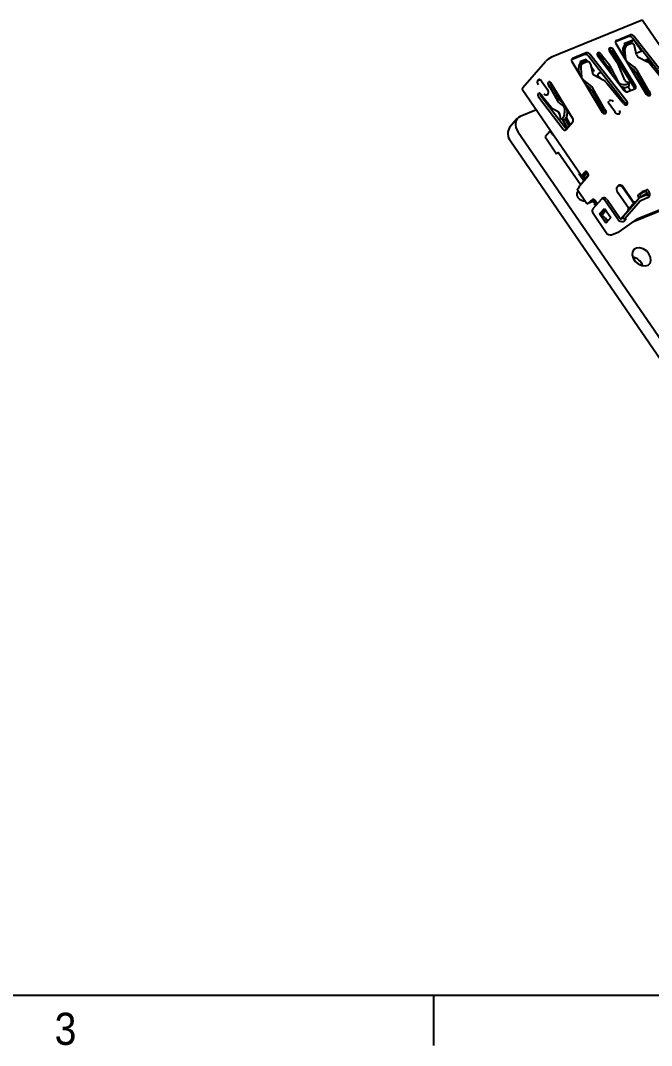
# Model space of a CAD drawing. Header units: millimetres. Extents: x 2 to 1109, y 2 to 430.
# Drawn here: x 170.3 to 230.3, y 1.6 to 98.9 of the extents above; entities that cross this region are included whole.
import ezdxf

# ---------------------------------------------------------------- set-up
doc = ezdxf.new("R2010")
doc.units = ezdxf.units.MM
doc.header["$LTSCALE"] = 0.5
for name, color, linetype in [('几何体', 7, 'Continuous'), ('注释', 2, 'Continuous'), ('草图直线', 1, 'Continuous')]:
    doc.layers.add(name, color=color, linetype=linetype)
doc.styles.add('SLDTEXTSTYLE0', font='GOTHIC.TTF', dxfattribs={"width": 0.913})

msp = doc.modelspace()

# ---------------------------------------------------------------- linework, layer by layer
at = {"layer": '几何体'}
for p, q in [((229.229, 98.909), (220.77, 95.459)), ((238.156, 86.2), (229.413, 98.929)), ((228.1, 97.424), (226.845, 96.912)), ((226.946, 97.056), (228.238, 97.582)), ((232.135, 92.92), (228.598, 97.447)), ((226.889, 96.75), (229.758, 91.951)), ((227.672, 96.768), (228.579, 97.138)), ((227.76, 96.639), (227.672, 96.768)), ((228.102, 96.782), (227.776, 96.649)), ((228.328, 96.758), (227.971, 96.613)), ((228.102, 96.782), (228.206, 96.795)), ((228.452, 96.772), (228.176, 96.8)), ((228.579, 97.137), (228.278, 96.79)), ((228.461, 97.289), (231.998, 92.762)), ((228.598, 97.113), (229.35, 96.018)), ((228.837, 95.684), (228.657, 96.525)), ((223.906, 95.713), (222.65, 95.201)), ((224.043, 95.872), (222.751, 95.345)), ((224.266, 95.578), (227.803, 91.052)), ((227.94, 91.21), (224.403, 95.736)), ((225.099, 95.719), (225.124, 95.729)), ((225.145, 95.604), (227.662, 92.306)), ((225.178, 95.56), (225.275, 95.672)), ((225.633, 95.188), (225.358, 95.588)), ((225.495, 95.746), (225.77, 95.346)), ((226.539, 95.66), (226.264, 96.06)), ((227.043, 95.077), (226.287, 96.179)), ((226.433, 95.965), (226.487, 96.027)), ((226.613, 96.203), (226.476, 96.044)), ((226.476, 96.044), (228.6, 92.586)), ((226.539, 95.66), (226.962, 94.982)), ((228.737, 92.744), (226.613, 96.203)), ((227.547, 96.187), (227.593, 95.572)), ((227.809, 95.264), (227.742, 96.151)), ((229.35, 96.018), (228.812, 95.799)), ((228.967, 95.502), (229.871, 95.005)), ((218.035, 92.565), (220.192, 95.053)), ((222.694, 95.039), (225.563, 90.24)), ((223.398, 93.861), (223.352, 94.477)), ((223.477, 95.058), (224.036, 95.286)), ((223.565, 94.929), (223.477, 95.058)), ((223.547, 94.441), (223.614, 93.554)), ((223.581, 94.938), (223.907, 95.071)), ((223.777, 94.902), (224.133, 95.048)), ((224.036, 95.286), (223.819, 95.035)), ((224.279, 95.059), (224.011, 95.087)), ((224.036, 95.286), (224.185, 95.069)), ((224.462, 94.814), (224.642, 93.973)), ((224.508, 94.598), (224.806, 94.165)), ((225.77, 95.346), (225.633, 95.188)), ((225.633, 95.188), (226.122, 94.537)), ((226.259, 94.695), (225.77, 95.346)), ((226.028, 94.663), (225.902, 94.612)), ((226.245, 94.343), (226.122, 94.537)), ((226.419, 94.443), (226.259, 94.695)), ((227.157, 93.055), (226.419, 94.443)), ((226.962, 94.982), (227.098, 94.72)), ((227.065, 95.086), (227.043, 95.077)), ((227.098, 94.72), (227.713, 93.282)), ((227.409, 94.525), (227.356, 94.576)), ((227.903, 95.069), (227.88, 95.091)), ((228.64, 94.503), (227.903, 95.069)), ((228.216, 94.529), (228.587, 94.245)), ((229.663, 95.172), (229.873, 95.258)), ((229.722, 95.087), (229.663, 95.172)), ((229.876, 95.157), (229.718, 95.092)), ((229.876, 95.157), (229.998, 95.298)), ((230.096, 94.836), (229.876, 95.157)), ((229.998, 95.298), (230.438, 94.658)), ((230.225, 94.703), (231.675, 92.938)), ((224.806, 94.165), (224.617, 94.088)), ((224.772, 93.792), (225.676, 93.294)), ((225.169, 93.684), (225.222, 93.544)), ((225.252, 93.937), (225.477, 94.029)), ((226.561, 93.749), (226.245, 94.343)), ((228.88, 93.837), (228.663, 94.153)), ((228.781, 94.012), (229.86, 92.096)), ((229.997, 92.254), (228.918, 94.171)), ((219.817, 93.179), (220.367, 92.378)), ((220.45, 93.055), (220.488, 93.099)), ((220.633, 92.55), (220.469, 92.79)), ((220.633, 92.55), (220.843, 92.635)), ((220.633, 92.55), (221.337, 91.307)), ((220.678, 92.875), (220.843, 92.635)), ((222.759, 89.659), (220.698, 93.032)), ((220.824, 92.664), (220.882, 92.731)), ((220.909, 92.686), (220.83, 92.654)), ((221.547, 91.392), (220.843, 92.635)), ((220.851, 92.621), (220.93, 92.653)), ((223.687, 93.378), (223.708, 93.358)), ((224.445, 92.792), (223.708, 93.358)), ((224.021, 92.818), (224.392, 92.535)), ((225.506, 93.387), (225.447, 93.443)), ((226.03, 92.993), (227.48, 91.227)), ((227.292, 92.936), (227.54, 92.875)), ((227.568, 92.597), (227.411, 92.635)), ((227.827, 92.178), (227.533, 92.606)), ((227.833, 93.157), (228.062, 93.089)), ((227.954, 92.906), (228.057, 92.948)), ((228.069, 92.662), (227.983, 92.627)), ((228.038, 92.65), (228.294, 92.277)), ((228.155, 92.74), (228.143, 93.025)), ((217.972, 92.424), (223.653, 84.155)), ((219.498, 91.957), (219.536, 92.001)), ((219.525, 91.679), (221.872, 88.636)), ((222.082, 88.721), (219.735, 91.765)), ((219.737, 91.946), (219.902, 91.706)), ((220.774, 90.656), (219.902, 91.706)), ((221.267, 92.101), (221.168, 92.061)), ((221.293, 92.057), (221.248, 92.005)), ((221.838, 91.145), (221.248, 92.005)), ((221.574, 91.529), (221.431, 91.598)), ((224.586, 92.302), (225.665, 90.385)), ((225.802, 90.543), (224.723, 92.46)), ((228.682, 92.435), (228.026, 92.167)), ((229.997, 92.254), (229.86, 92.096)), ((229.97, 91.935), (229.86, 92.096)), ((229.997, 92.254), (230.107, 92.094)), ((221.518, 91.101), (221.887, 90.822)), ((221.862, 91.127), (221.619, 91.31)), ((221.99, 90.638), (222.012, 90.181)), ((224.872, 91.395), (225.36, 90.686)), ((225.382, 90.567), (225.376, 90.553)), ((225.665, 90.385), (225.802, 90.543)), ((225.802, 90.543), (225.912, 90.383)), ((226.8, 90.227), (226.25, 91.027)), ((227.59, 91.067), (227.48, 91.227)), ((227.803, 91.052), (227.94, 91.21)), ((217.517, 89.635), (216.786, 88.792)), ((219.324, 90.457), (217.799, 89.835)), ((221.401, 90.261), (220.984, 90.485)), ((221.349, 90.289), (221.56, 89.937)), ((221.529, 90.106), (221.601, 89.707)), ((221.638, 89.603), (221.951, 89.552)), ((221.763, 89.642), (221.9, 89.801)), ((221.772, 89.581), (222.288, 88.718)), ((222.156, 89.734), (222.037, 89.597)), ((222.038, 89.598), (222.109, 89.445)), ((222.565, 89.038), (222.246, 89.603)), ((222.268, 90.114), (222.25, 90.491)), ((225.775, 90.225), (225.665, 90.385)), ((222.109, 89.445), (222.428, 88.88)), ((222.774, 89.28), (222.161, 88.572)), ((217.594, 88.346), (250.298, 40.735)), ((220.592, 88.392), (220.149, 87.881)), ((220.149, 87.881), (221.249, 86.28)), ((220.709, 88.44), (220.592, 88.392)), ((220.592, 88.392), (221.18, 87.755)), ((216.863, 87.502), (249.567, 39.892)), ((221.249, 86.28), (221.395, 86.448)), ((221.453, 86.363), (221.249, 86.28)), ((221.395, 86.448), (223.534, 83.334)), ((223.425, 84.486), (223.364, 84.416)), ((223.45, 84.45), (223.364, 84.416)), ((223.364, 84.416), (223.8, 83.781)), ((224.237, 84.144), (223.465, 83.253)), ((223.715, 84.295), (223.944, 84.559)), ((224.268, 84.32), (223.8, 83.781)), ((223.845, 84.107), (223.8, 83.781)), ((223.941, 84.217), (223.836, 84.174)), ((223.845, 84.107), (223.941, 84.217)), ((224.092, 84.574), (223.925, 84.381)), ((223.941, 84.217), (224.078, 84.375)), ((223.973, 84.333), (224.078, 84.375)), ((224.078, 84.375), (224.179, 84.492)), ((223.19, 82.879), (223.197, 82.885)), ((224.135, 81.519), (223.197, 82.885)), ((223.363, 83.086), (223.465, 83.253)), ((227.17, 83.294), (227.135, 83.279)), ((227.552, 83.08), (228.569, 81.599)), ((228.467, 81.813), (227.587, 83.094)), ((229.513, 82.731), (229.828, 82.859)), ((229.952, 82.807), (230.007, 82.727)), ((224.482, 81.772), (224.573, 81.878)), ((224.692, 81.858), (224.482, 81.772)), ((224.564, 81.756), (224.692, 81.858)), ((224.599, 81.784), (224.667, 81.685)), ((224.667, 81.685), (224.849, 81.896)), ((225.5, 81.989), (224.678, 81.04)), ((224.759, 81.935), (224.692, 81.858)), ((224.887, 81.868), (224.84, 81.814)), ((224.868, 81.416), (224.84, 81.814)), ((225.737, 82.102), (225.552, 82.026)), ((227.067, 80.065), (225.802, 81.907)), ((225.984, 81.981), (226.122, 81.832)), ((226.122, 81.832), (227.277, 80.151)), ((228.112, 81.072), (227.095, 82.553)), ((227.56, 80.334), (229.022, 82.021)), ((229.187, 81.781), (227.725, 80.094)), ((228.551, 79.85), (234.345, 82.213)), ((228.769, 81.731), (229.089, 82.1)), ((228.903, 80.098), (234.496, 82.378)), ((229.089, 82.1), (228.99, 82.244)), ((229.299, 82.186), (229.089, 82.1)), ((229.767, 82.359), (229.138, 82.102)), ((229.2, 82.33), (229.299, 82.186)), ((229.299, 82.186), (229.274, 82.158)), ((229.932, 82.119), (229.303, 81.862)), ((229.69, 82.701), (229.376, 82.572)), ((229.702, 82.333), (229.864, 82.519)), ((229.739, 82.347), (229.728, 82.362)), ((229.864, 82.519), (229.737, 82.703)), ((229.864, 82.519), (229.794, 82.49)), ((229.87, 82.569), (229.815, 82.649)), ((229.861, 82.419), (229.824, 82.473)), ((229.88, 82.436), (230.045, 82.196)), ((224.128, 81.515), (224.135, 81.519)), ((224.482, 81.772), (224.342, 81.661)), ((224.844, 81.758), (224.667, 81.685)), ((224.868, 81.416), (224.928, 81.329)), ((225.328, 80.57), (225.785, 81.097)), ((225.457, 80.624), (225.821, 81.044)), ((225.931, 80.884), (225.567, 80.463)), ((225.785, 81.097), (226.39, 80.217)), ((227.352, 80.097), (228.038, 80.888)), ((228.569, 81.599), (228.112, 81.072)), ((228.112, 81.072), (228.247, 81.127)), ((228.569, 81.599), (228.704, 81.654)), ((228.717, 81.694), (228.75, 81.707)), ((224.706, 80.641), (225.97, 78.8)), ((225.328, 80.57), (225.457, 80.623)), ((225.933, 79.69), (225.328, 80.57)), ((225.567, 80.463), (225.457, 80.624)), ((225.567, 80.463), (226.142, 79.931)), ((225.849, 80.202), (226.083, 79.862)), ((226.39, 80.217), (225.933, 79.69)), ((228.903, 80.098), (227.169, 78.879)), ((227.548, 80.306), (227.713, 80.066)), ((226.47, 78.594), (227.169, 78.879))]:
    msp.add_line(p, q, dxfattribs=at)
at = {"layer": '几何体', "flags": 128}
for points in [[(229.413, 98.929), (229.41, 98.933), (229.385, 98.944), (229.346, 98.944), (229.293, 98.932), (229.229, 98.909)], [(228.657, 96.525), (228.605, 96.656), (228.532, 96.735), (228.441, 96.773), (228.385, 96.774), (228.328, 96.758)], [(225.495, 95.746), (225.429, 95.818), (225.346, 95.867), (225.26, 95.887), (225.182, 95.875), (225.126, 95.833), (225.099, 95.766), (225.106, 95.686), (225.145, 95.604)], [(226.613, 96.203), (226.547, 96.274), (226.465, 96.323), (226.378, 96.343), (226.301, 96.331), (226.245, 96.289), (226.218, 96.222), (226.225, 96.142), (226.264, 96.06)], [(228.837, 95.684), (228.859, 95.62), (228.896, 95.563)], [(228.896, 95.563), (228.934, 95.525), (228.967, 95.502)], [(224.011, 95.085), (223.972, 95.087), (223.907, 95.071)], [(224.133, 95.048), (224.198, 95.064), (224.255, 95.06), (224.337, 95.025), (224.417, 94.934), (224.462, 94.814)], [(228.918, 94.171), (228.789, 94.358), (228.64, 94.503)], [(229.871, 95.005), (230.057, 94.876), (230.225, 94.703)], [(224.642, 93.973), (224.664, 93.91), (224.701, 93.852)], [(224.701, 93.852), (224.739, 93.814), (224.772, 93.792)], [(228.587, 94.245), (228.69, 94.144), (228.781, 94.012)], [(218.035, 92.565), (217.997, 92.516), (217.974, 92.475), (217.967, 92.443), (217.972, 92.424)], [(219.823, 93.193), (219.737, 93.286), (219.64, 93.337), (219.546, 93.338), (219.471, 93.289), (219.424, 93.197), (219.414, 93.076), (219.442, 92.945), (219.503, 92.824)], [(219.587, 93.296), (219.62, 93.308), (219.688, 93.294), (219.757, 93.248), (219.817, 93.179)], [(220.698, 93.032), (220.675, 93.064), (220.648, 93.091), (220.62, 93.112), (220.591, 93.125), (220.562, 93.131), (220.534, 93.128), (220.509, 93.118), (220.488, 93.099)], [(224.392, 92.535), (224.495, 92.433), (224.586, 92.302)], [(224.723, 92.46), (224.594, 92.648), (224.445, 92.792)], [(225.676, 93.294), (225.862, 93.165), (226.03, 92.993)], [(228.062, 93.089), (228.113, 93.066), (228.142, 93.033), (228.142, 93.013), (228.129, 92.992), (228.101, 92.969), (228.057, 92.948)], [(228.069, 92.662), (228.112, 92.684), (228.14, 92.706), (228.153, 92.728), (228.153, 92.74)], [(228.682, 92.435), (228.718, 92.455), (228.747, 92.483), (228.769, 92.518), (228.781, 92.558), (228.784, 92.602), (228.777, 92.649), (228.762, 92.697), (228.737, 92.744)], [(219.737, 91.946), (219.714, 91.976), (219.688, 92), (219.661, 92.017), (219.633, 92.029), (219.605, 92.033), (219.579, 92.029), (219.556, 92.018), (219.536, 92.001)], [(220.053, 92.023), (220.139, 91.93), (220.236, 91.879), (220.33, 91.878), (220.405, 91.928), (220.452, 92.02), (220.462, 92.14), (220.434, 92.271), (220.373, 92.392)], [(220.367, 92.378), (220.411, 92.297), (220.442, 92.191), (220.446, 92.089), (220.424, 92.008), (220.384, 91.958), (220.359, 91.949)], [(229.758, 91.951), (229.824, 91.88), (229.906, 91.83), (229.993, 91.81), (230.07, 91.822), (230.126, 91.865), (230.153, 91.931), (230.147, 92.012), (230.107, 92.094)], [(229.97, 91.935), (230.009, 91.853), (230.017, 91.81)], [(220.984, 90.485), (220.869, 90.561), (220.774, 90.656)], [(221.337, 91.307), (221.418, 91.194), (221.518, 91.101)], [(221.619, 91.31), (221.579, 91.347), (221.547, 91.392)], [(226.25, 91.027), (226.21, 91.103), (226.192, 91.19), (226.206, 91.263), (226.235, 91.297)], [(227.59, 91.067), (227.656, 90.996), (227.739, 90.946), (227.825, 90.926), (227.903, 90.938), (227.959, 90.981), (227.986, 91.047), (227.979, 91.128), (227.94, 91.21)], [(227.803, 91.052), (227.842, 90.97), (227.85, 90.926)], [(217.799, 89.835), (217.626, 89.737), (217.489, 89.601), (217.393, 89.432), (217.342, 89.237), (217.337, 89.022), (217.378, 88.796), (217.465, 88.567), (217.594, 88.346)], [(221.601, 89.707), (221.628, 89.633), (221.664, 89.6), (221.708, 89.601), (221.763, 89.642)], [(221.952, 89.557), (221.976, 89.553), (222.006, 89.568), (222.037, 89.597)], [(222.246, 89.603), (222.175, 89.757), (222.174, 89.76)], [(225.563, 90.24), (225.629, 90.169), (225.711, 90.12), (225.798, 90.099), (225.875, 90.111), (225.931, 90.154), (225.958, 90.22), (225.952, 90.301), (225.912, 90.383)], [(225.775, 90.225), (225.814, 90.143), (225.822, 90.1)], [(227.222, 90.1), (227.204, 90.079), (227.132, 90.053), (227.046, 90.057), (226.948, 90.094), (226.858, 90.16), (226.8, 90.227)], [(227.198, 90.077), (227.214, 90.086), (227.224, 90.099)], [(221.872, 88.636), (221.906, 88.596), (221.944, 88.565), (221.984, 88.542), (222.024, 88.528), (222.063, 88.524), (222.099, 88.531), (222.132, 88.547), (222.161, 88.572)], [(223.836, 84.174), (223.772, 84.152), (223.72, 84.14), (223.681, 84.14), (223.656, 84.151), (223.647, 84.173), (223.654, 84.205), (223.677, 84.247), (223.715, 84.295)], [(223.925, 84.381), (223.91, 84.362), (223.901, 84.345), (223.898, 84.332), (223.901, 84.323), (223.911, 84.319), (223.927, 84.319), (223.948, 84.324), (223.973, 84.333)], [(224.163, 84.508), (224.137, 84.538), (224.108, 84.563), (224.078, 84.581), (224.048, 84.592), (224.018, 84.595), (223.99, 84.59), (223.965, 84.578), (223.944, 84.559)], [(223.197, 82.885), (223.292, 82.988), (223.363, 83.086)], [(227.095, 82.553), (227.007, 82.726), (226.968, 82.913), (226.982, 83.085), (227.049, 83.217), (227.157, 83.287), (227.291, 83.286), (227.43, 83.213), (227.552, 83.08)], [(227.587, 83.094), (227.464, 83.227), (227.326, 83.3), (227.192, 83.301), (227.17, 83.294)], [(223.289, 82.736), (223.22, 82.67), (223.158, 82.517), (223.174, 82.332), (223.264, 82.144), (223.416, 81.98), (223.605, 81.866), (223.804, 81.82), (223.913, 81.827)], [(225.076, 81.5), (225.046, 81.63), (224.976, 81.768), (224.878, 81.875), (224.767, 81.933), (224.66, 81.934), (224.573, 81.878)], [(225.5, 81.989), (225.53, 82.015), (225.565, 82.031), (225.604, 82.036), (225.645, 82.03), (225.687, 82.013), (225.729, 81.986), (225.767, 81.95), (225.802, 81.907)], [(225.984, 81.981), (225.93, 82.03), (225.88, 82.062), (225.798, 82.092), (225.75, 82.096), (225.706, 82.089), (225.696, 82.082)], [(228.769, 81.731), (228.739, 81.705), (228.704, 81.689), (228.665, 81.684), (228.624, 81.69), (228.582, 81.707), (228.54, 81.734), (228.502, 81.77), (228.467, 81.813)], [(224.135, 81.519), (224.25, 81.593), (224.342, 81.661)], [(224.354, 81.607), (224.417, 81.647), (224.564, 81.756)], [(227.56, 80.334), (227.553, 80.325), (227.548, 80.316), (227.547, 80.31), (227.548, 80.306)], [(227.567, 79.859), (227.627, 79.889), (227.692, 79.93), (227.752, 79.977), (227.798, 80.022), (227.822, 80.058), (227.821, 80.079), (227.796, 80.084), (227.749, 80.07)], [(227.749, 80.07), (227.737, 80.065), (227.726, 80.063), (227.718, 80.063), (227.713, 80.065), (227.712, 80.07), (227.713, 80.076), (227.718, 80.084), (227.725, 80.094)], [(230.024, 76.778), (229.776, 77.051), (229.466, 77.247), (229.136, 77.342), (228.83, 77.322), (228.591, 77.189), (228.449, 76.962), (228.425, 76.671), (228.522, 76.355), (228.726, 76.058), (229.01, 75.819), (229.336, 75.671), (229.659, 75.633), (229.936, 75.711), (230.13, 75.895), (230.214, 76.158), (230.177, 76.466), (230.024, 76.778)]]:
    msp.add_lwpolyline(points, dxfattribs=at)
at = {"layer": '几何体'}
for centre, radius, start, end in [((228.185, 97.1), 0.335, 34.3208, 104.5423), ((228.322, 97.258), 0.335, 34.3208, 104.5423), ((227.041, 96.879), 0.2, 118.3553, 220.32659), ((227.998, 96.251), 0.456, 119.08165, 187.99342), ((228.182, 96.22), 0.446, 118.20241, 188.87266), ((221.468, 93.85), 1.754, 113.47451, 136.70683), ((223.99, 95.389), 0.335, 34.3208, 104.5423), ((224.127, 95.548), 0.335, 34.3208, 104.5423), ((225.102, 95.426), 0.303, 32.37449, 90.70631), ((226.22, 95.882), 0.303, 32.37449, 90.70631), ((222.846, 95.169), 0.2, 118.3553, 220.32659), ((223.788, 94.547), 0.442, 117.89705, 189.17803), ((224.015, 94.495), 0.472, 120.41853, 186.65655), ((227.103, 94.321), 0.359, 45.19513, 87.99747), ((230.163, 94.573), 0.744, 102.77284, 112.93671), ((225.332, 93.77), 0.185, 115.61382, 207.93424), ((225.193, 93.186), 0.362, 45.30362, 86.16612), ((220.65, 92.936), 0.233, 149.22556, 218.78381), ((220.883, 93.029), 0.256, 163.80171, 216.9631), ((227.361, 93.151), 0.226, 205.24281, 252.04833), ((227.695, 93.598), 0.739, 257.8412, 290.49763), ((227.724, 93.324), 0.743, 257.92552, 290.41331), ((227.912, 93.353), 0.211, 199.63492, 248.05669), ((228.366, 92.432), 0.28, 357.60053, 33.40705), ((219.703, 91.837), 0.237, 149.65871, 221.61973), ((219.934, 91.931), 0.26, 164.02283, 219.80788), ((227.942, 92.492), 0.336, 213.70578, 284.4622), ((221.736, 90.617), 0.255, 4.83317, 53.66059), ((225.258, 90.605), 0.13, 342.6443, 38.24738), ((226.393, 91.064), 0.287, 34.78391, 123.98665), ((221.296, 90.045), 0.241, 14.71014, 64.09335), ((221.447, 90.141), 0.566, 323.09352, 4.00206), ((221.689, 90.079), 0.581, 323.62107, 3.47451), ((222.481, 89.458), 0.343, 328.74238, 35.93168), ((227.048, 90.233), 0.224, 321.95048, 42.41331), ((217.68, 88.198), 1.073, 146.44073, 220.43258), ((222.32, 88.892), 0.293, 215.74908, 246.93544), ((223.943, 84.267), 0.326, 21.4076, 47.56366), ((224.035, 84.273), 0.24, 327.24314, 28.11979), ((229.855, 82.749), 0.113, 31.02333, 104.13024), ((229.074, 82.314), 0.109, 142.49756, 219.38773), ((230.25, 81.057), 1.829, 113.77442, 133.65591), ((229.278, 81.781), 0.351, 113.47451, 136.70683), ((229.276, 82.395), 0.101, 131.72523, 220.58017), ((229.443, 81.54), 0.351, 113.47451, 136.70683), ((229.668, 81.908), 0.725, 113.72368, 129.21941), ((230.668, 80.501), 2.173, 113.71855, 129.09789), ((229.718, 82.591), 0.113, 31.02333, 104.13024), ((229.624, 82.687), 0.358, 293.56584, 315.54298), ((229.779, 82.496), 0.117, 329.15273, 38.7068), ((229.79, 82.447), 0.358, 293.41037, 315.38534), ((229.644, 82.435), 0.467, 329.20734, 38.76456), ((224.978, 80.861), 0.35, 149.22556, 218.78381), ((227.815, 81.048), 0.274, 324.30275, 15.08005), ((227.456, 80.299), 0.454, 211.02333, 284.13024), ((227.374, 80.209), 0.113, 211.02333, 284.13024), ((227.104, 80.774), 0.737, 293.82142, 312.37201), ((226.359, 79.034), 0.454, 211.02333, 284.13024), ((228.199, 75.199), 1.318, 19.87279, 78.28487)]:
    msp.add_arc(centre, radius, start, end, dxfattribs=at)
at = {"layer": '草图直线'}
for p, q in [((552.45, 6.35), (6.35, 6.35)), ((209.55, 6.35), (209.55, 1.587))]:
    msp.add_line(p, q, dxfattribs=at)

# ---------------------------------------------------------------- texts
at = {"layer": '注释', "insert": (174.594, 4.696), "char_height": 3.048, "attachment_point": 2, "style": 'SLDTEXTSTYLE0'}
msp.add_mtext('3', dxfattribs=at)

doc.saveas('drawing.dxf')
